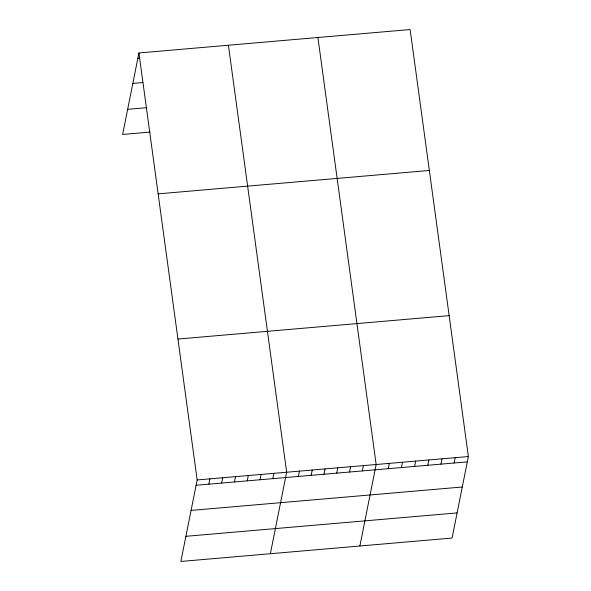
<?xml version="1.0" encoding="UTF-8"?>
<svg xmlns="http://www.w3.org/2000/svg" width="591" height="591" viewBox="0 0 591 591"><rect width="100%" height="100%" fill="white"/><g stroke="black" fill="none" stroke-linecap="round" stroke-linejoin="round"><path stroke-width="0.89" d="M138.922 52.954L197.165 479.951L180.876 561.45L452.078 538.046L468.368 456.548L410.124 29.55L138.922 52.954L122.633 134.453L150.033 132.089M208.889 484.169L209.945 478.843M221.669 483.069L222.733 477.742M234.457 481.96L235.521 476.642M247.245 480.86L248.301 475.533M260.025 479.752L261.089 474.433M272.813 478.651L273.877 473.332M270.375 553.73L286.657 472.224L228.414 45.226M298.381 476.442L299.445 471.123M311.169 475.341L312.233 470.022M323.957 474.241L325.013 468.914M336.737 473.132L337.801 467.813M349.525 472.032L350.589 466.713M362.313 470.931L363.369 465.605M359.875 546.003L376.157 464.504L317.914 37.506M388.265 468.693L389.329 463.366M401.437 467.555L402.501 462.228M414.609 466.417L415.672 461.091M427.788 465.28L428.852 459.961M440.96 464.142L442.024 458.823M454.132 463.004L455.196 457.685M137.858 58.273L139.683 58.117M132.835 83.412L142.874 82.548M127.656 109.313L146.834 107.658M158.137 193.863L429.339 170.459M177.943 339.042L449.145 315.638M197.165 479.951L468.368 456.548M196.101 485.27L467.304 461.867M191.078 510.41L462.28 487.006M185.899 536.31L457.102 512.907"/></g></svg>
